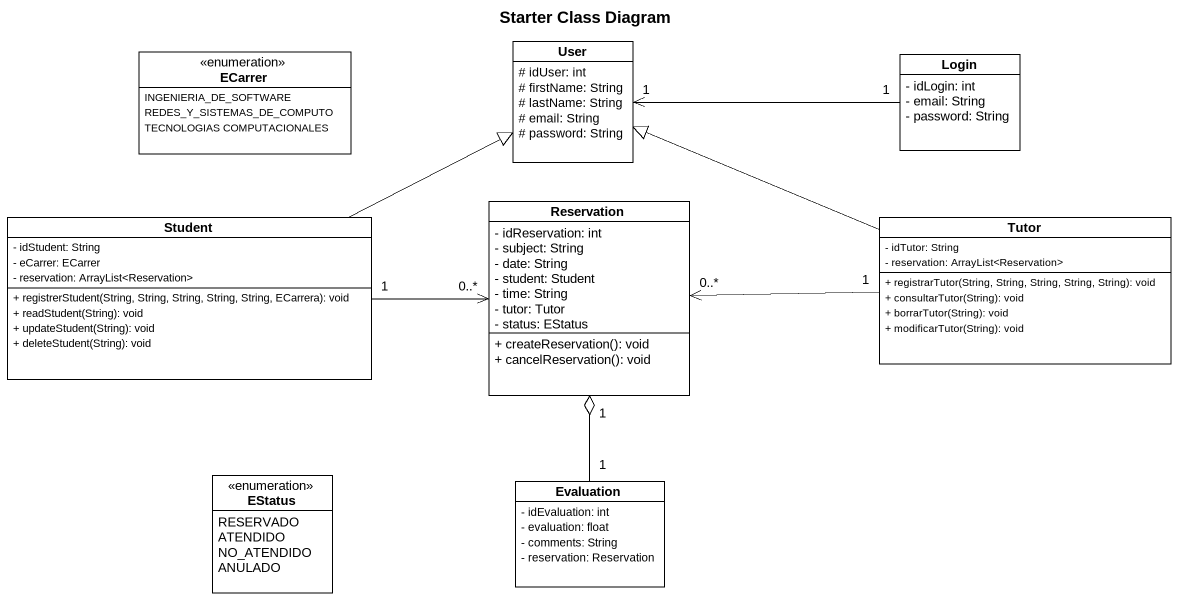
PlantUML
@startuml
title Starter Class Diagram
hide circle
hide empty members
skinparam classAttributeIconSize 0
enum ECarrer {
  INGENIERIA_DE_SOFTWARE
  REDES_Y_SISTEMAS_DE_COMPUTO
  TECNOLOGIAS COMPUTACIONALES
}
class User {
  # idUser: int
  # firstName: String
  # lastName: String
  # email: String
  # password: String
}
class Login {
  - idLogin: int
  - email: String
  - password: String
}
class Student {
  - idStudent: String
  - eCarrer: ECarrer
  - reservation: ArrayList<Reservation>
  + registrerStudent(String, String, String, String, String, ECarrera): void
  + readStudent(String): void
  + updateStudent(String): void
  + deleteStudent(String): void
}
class Reservation {
  - idReservation: int
  - subject: String
  - date: String
  - student: Student
  - time: String
  - tutor: Tutor
  - status: EStatus
  + createReservation(): void
  + cancelReservation(): void
}
class Tutor {
  - idTutor: String
  - reservation: ArrayList<Reservation>
  + registrarTutor(String, String, String, String, String): void
  + consultarTutor(String): void
  + borrarTutor(String): void
  + modificarTutor(String): void
}
enum EStatus {
  RESERVADO
  ATENDIDO
  NO_ATENDIDO
  ANULADO
}
class Evaluation {
  - idEvaluation: int
  - evaluation: float
  - comments: String
  - reservation: Reservation
}
User "1" <-right- "1" Login
Student -right-|> User
Student "1" -right-> "0..*" Reservation
Tutor -left-|> User
Tutor "1" -left-> "0..*" Reservation
Evaluation "1" -up-o "1" Reservation
@enduml
